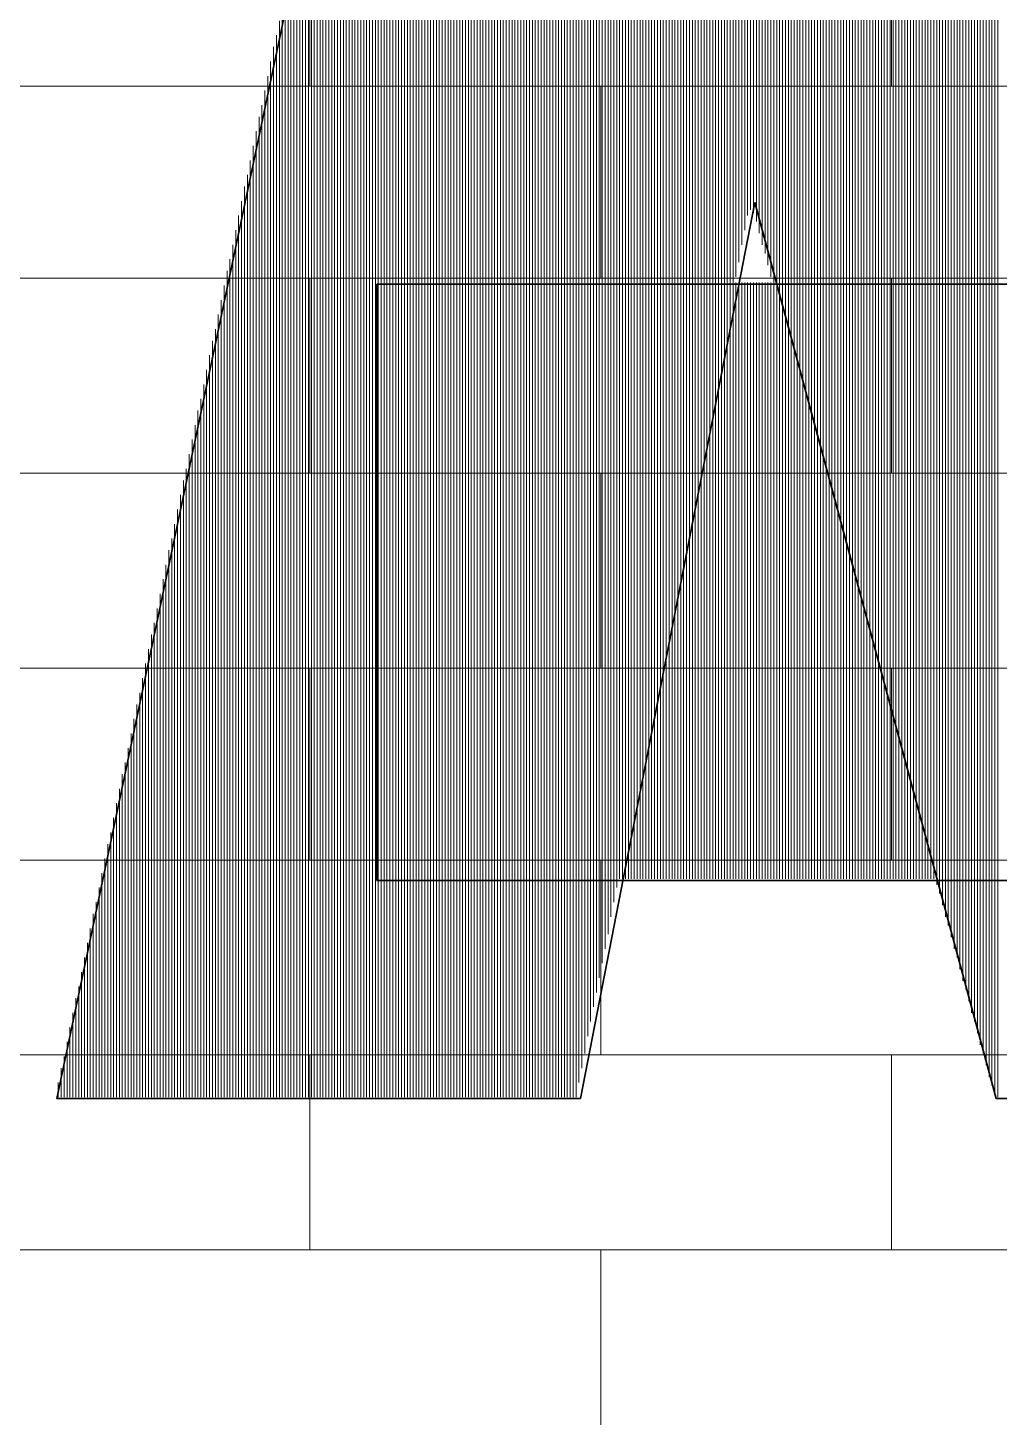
# Model space of a CAD drawing. Header units: inches. Extents: x 5 to 516, y -193 to 129.
# Drawn here: x 83.475 to 84.589, y -84.251 to -82.659 of the extents above; entities that cross this region are included whole.
import ezdxf

# ---------------------------------------------------------------- set-up
doc = ezdxf.new("R2010")
doc.units = ezdxf.units.IN
doc.header["$MEASUREMENT"] = 0
doc.layers.add('PDF4_Geometry', color=7, linetype='Continuous')

msp = doc.modelspace()

# ---------------------------------------------------------------- linework, layer by layer
at = {"layer": 'PDF4_Geometry', "lineweight": 35}
for points in [[(84.1087559, -83.886316), (83.5087558, -83.886316), (83.9287559, -81.8863158), (84.5620892, -81.8863158), (84.8820893, -83.1529826), (85.2054226, -81.8863158), (85.838756, -81.8863158), (86.2587561, -83.886316), (85.658756, -83.886316), (85.4587559, -82.8596493), (85.1820893, -83.886316), (84.5854226, -83.886316), (84.3087559, -82.8596493)], [(83.8754184, -83.6363167), (83.8754184, -82.9529833), (99.6120869, -82.9529833), (99.6120869, -83.6363167)]]:
    msp.add_lwpolyline(points, close=True, dxfattribs=at)
at = {"layer": 'PDF4_Geometry', "lineweight": 15}
for points in [[(83.9237583, -83.8846511), (83.9237583, -81.8879843), (83.9237583, -83.8846511)], [(83.9270881, -83.8846511), (83.9270881, -81.8846509), (83.9270881, -83.8846511)], [(83.9304179, -83.8846511), (83.9304179, -81.8846509), (83.9304179, -83.8846511)], [(83.9337545, -83.8846511), (83.9337545, -81.8846509), (83.9337545, -83.8846511)], [(83.9370911, -83.8846511), (83.9370911, -81.8846509), (83.9370911, -83.8846511)], [(83.9404209, -83.8846511), (83.9404209, -81.8846509), (83.9404209, -83.8846511)], [(83.9437507, -83.8846511), (83.9437507, -81.8846509), (83.9437507, -83.8846511)], [(83.9470873, -83.8846511), (83.9470873, -81.8846509), (83.9470873, -83.8846511)], [(83.9504239, -83.8846511), (83.9504239, -81.8846509), (83.9504239, -83.8846511)], [(83.9537537, -83.8846511), (83.9537537, -81.8846509), (83.9537537, -83.8846511)], [(83.9570903, -83.8846511), (83.9570903, -81.8846509), (83.9570903, -83.8846511)], [(83.9604201, -83.8846511), (83.9604201, -81.8846509), (83.9604201, -83.8846511)], [(83.9637567, -83.8846511), (83.9637567, -81.8846509), (83.9637567, -83.8846511)], [(83.9670865, -83.8846511), (83.9670865, -81.8846509), (83.9670865, -83.8846511)], [(83.9704231, -83.8846511), (83.9704231, -81.8846509), (83.9704231, -83.8846511)], [(83.9737529, -83.8846511), (83.9737529, -81.8846509), (83.9737529, -83.8846511)], [(83.9770895, -83.8846511), (83.9770895, -81.8846509), (83.9770895, -83.8846511)], [(83.9804193, -83.8846511), (83.9804193, -81.8846509), (83.9804193, -83.8846511)], [(83.9837559, -83.8846511), (83.9837559, -81.8846509), (83.9837559, -83.8846511)], [(83.9870857, -83.8846511), (83.9870857, -81.8846509), (83.9870857, -83.8846511)], [(83.9904223, -83.8846511), (83.9904223, -81.8846509), (83.9904223, -83.8846511)], [(83.9937521, -83.8846511), (83.9937521, -81.8846509), (83.9937521, -83.8846511)], [(83.9970887, -83.8846511), (83.9970887, -81.8846509), (83.9970887, -83.8846511)], [(84.0004185, -83.8846511), (84.0004185, -81.8846509), (84.0004185, -83.8846511)], [(84.003755, -83.8846511), (84.003755, -81.8846509), (84.003755, -83.8846511)], [(84.0070916, -83.8846511), (84.0070916, -81.8846509), (84.0070916, -83.8846511)], [(84.0104214, -83.8846511), (84.0104214, -81.8846509), (84.0104214, -83.8846511)], [(84.0137513, -83.8846511), (84.0137513, -81.8846509), (84.0137513, -83.8846511)], [(84.0170878, -83.8846511), (84.0170878, -81.8846509), (84.0170878, -83.8846511)], [(84.0204244, -83.8846511), (84.0204244, -81.8846509), (84.0204244, -83.8846511)], [(84.0237542, -83.8846511), (84.0237542, -81.8846509), (84.0237542, -83.8846511)], [(84.027084, -83.8846511), (84.027084, -81.8846509), (84.027084, -83.8846511)], [(84.0304206, -83.8846511), (84.0304206, -81.8846509), (84.0304206, -83.8846511)], [(84.0337572, -83.8846511), (84.0337572, -81.8846509), (84.0337572, -83.8846511)], [(84.037087, -83.8846511), (84.037087, -81.8846509), (84.037087, -83.8846511)], [(84.0404236, -83.8846511), (84.0404236, -81.8846509), (84.0404236, -83.8846511)], [(84.0437534, -83.8846511), (84.0437534, -81.8846509), (84.0437534, -83.8846511)], [(84.04709, -83.8846511), (84.04709, -81.8846509), (84.04709, -83.8846511)], [(84.0504198, -83.8846511), (84.0504198, -81.8846509), (84.0504198, -83.8846511)], [(84.0537564, -83.8846511), (84.0537564, -81.8846509), (84.0537564, -83.8846511)], [(84.0570862, -83.8846511), (84.0570862, -81.8846509), (84.0570862, -83.8846511)], [(84.0604228, -83.8846511), (84.0604228, -81.8846509), (84.0604228, -83.8846511)], [(84.0637526, -83.8846511), (84.0637526, -81.8846509), (84.0637526, -83.8846511)], [(84.0670892, -83.8846511), (84.0670892, -81.8846509), (84.0670892, -83.8846511)], [(84.070419, -83.8846511), (84.070419, -81.8846509), (84.070419, -83.8846511)], [(84.0737556, -83.8846511), (84.0737556, -81.8846509), (84.0737556, -83.8846511)], [(84.0770854, -83.8846511), (84.0770854, -81.8846509), (84.0770854, -83.8846511)], [(84.080422, -83.8846511), (84.080422, -81.8846509), (84.080422, -83.8846511)], [(84.0837518, -83.8846511), (84.0837518, -81.8846509), (84.0837518, -83.8846511)], [(84.0870884, -83.8846511), (84.0870884, -81.8846509), (84.0870884, -83.8846511)], [(84.090425, -83.8846511), (84.090425, -81.8846509), (84.090425, -83.8846511)], [(84.0937548, -83.8846511), (84.0937548, -81.8846509), (84.0937548, -83.8846511)], [(84.0970846, -83.8846511), (84.0970846, -81.8846509), (84.0970846, -83.8846511)], [(84.1004212, -83.8846511), (84.1004212, -81.8846509), (84.1004212, -83.8846511)], [(84.1037578, -83.8846511), (84.1037578, -81.8846509), (84.1037578, -83.8846511)], [(84.1070876, -83.8679817), (84.1070876, -81.8846482), (84.1070876, -83.8679817)], [(84.1104174, -83.8513157), (84.1104174, -81.8846488), (84.1104174, -83.8513157)], [(84.113754, -83.8346497), (84.113754, -81.8846497), (84.113754, -83.8346497)], [(84.1170906, -83.8146505), (84.1170906, -81.8846503), (84.1170906, -83.8146505)], [(84.1204204, -83.7979846), (84.1204204, -81.8846511), (84.1204204, -83.7979846)], [(84.123757, -83.7813186), (84.123757, -81.8846518), (84.123757, -83.7813186)], [(84.1270868, -83.7646492), (84.1270868, -81.884649), (84.1270868, -83.7646492)], [(84.1304234, -83.7479832), (84.1304234, -81.8846497), (84.1304234, -83.7479832)], [(84.1337532, -83.7313172), (84.1337532, -81.8846503), (84.1337532, -83.7313172)], [(84.1370897, -83.7146512), (84.1370897, -81.8846511), (84.1370897, -83.7146512)], [(84.1404196, -83.6979852), (84.1404196, -81.8846518), (84.1404196, -83.6979852)], [(84.1437561, -83.6779826), (84.1437561, -81.8846492), (84.1437561, -83.6779826)], [(84.147086, -83.6613167), (84.147086, -81.8846499), (84.147086, -83.6613167)], [(84.1504225, -83.6446507), (84.1504225, -81.8846505), (84.1504225, -83.6446507)], [(84.1537523, -83.6279847), (84.1537523, -81.8846513), (84.1537523, -83.6279847)], [(84.1570889, -83.6113153), (84.1570889, -81.8846485), (84.1570889, -83.6113153)], [(84.1604187, -83.5946493), (84.1604187, -81.8846491), (84.1604187, -83.5946493)], [(84.1637553, -83.5779833), (84.1637553, -81.8846499), (84.1637553, -83.5779833)], [(84.1670851, -83.5579841), (84.1670851, -81.8846506), (84.1670851, -83.5579841)], [(84.1704217, -83.5413181), (84.1704217, -81.8846513), (84.1704217, -83.5413181)], [(84.1737583, -83.5246522), (84.1737583, -81.884652), (84.1737583, -83.5246522)], [(84.1770881, -83.5079828), (84.1770881, -81.8846494), (84.1770881, -83.5079828)], [(84.1804179, -83.4913168), (84.1804179, -81.88465), (84.1804179, -83.4913168)], [(84.1837545, -83.4746508), (84.1837545, -81.8846506), (84.1837545, -83.4746508)], [(84.1870911, -83.4579848), (84.1870911, -81.8846513), (84.1870911, -83.4579848)], [(84.1904209, -83.4413188), (84.1904209, -81.884652), (84.1904209, -83.4413188)], [(84.1937507, -83.4213162), (84.1937507, -81.8846494), (84.1937507, -83.4213162)], [(84.1970873, -83.4046502), (84.1970873, -81.8846501), (84.1970873, -83.4046502)], [(84.2004239, -83.3879843), (84.2004239, -81.8846509), (84.2004239, -83.3879843)], [(84.2037537, -83.3713183), (84.2037537, -81.8846515), (84.2037537, -83.3713183)], [(84.2070903, -83.3546489), (84.2070903, -81.8846488), (84.2070903, -83.3546489)], [(84.2104201, -83.3379829), (84.2104201, -81.8846494), (84.2104201, -83.3379829)], [(84.2137567, -83.3213169), (84.2137567, -81.8846501), (84.2137567, -83.3213169)], [(84.2170865, -83.3013177), (84.2170865, -81.8846509), (84.2170865, -83.3013177)], [(84.2204231, -83.2846483), (84.2204231, -81.8846482), (84.2204231, -83.2846483)], [(84.2237529, -83.2679823), (84.2237529, -81.8846489), (84.2237529, -83.2679823)], [(84.2270895, -83.2513164), (84.2270895, -81.8846496), (84.2270895, -83.2513164)], [(84.2304193, -83.2346504), (84.2304193, -81.8846503), (84.2304193, -83.2346504)], [(84.2337559, -83.2179844), (84.2337559, -81.8846509), (84.2337559, -83.2179844)], [(84.2370857, -83.201315), (84.2370857, -81.8846482), (84.2370857, -83.201315)], [(84.2404223, -83.184649), (84.2404223, -81.8846489), (84.2404223, -83.184649)], [(84.2437521, -83.1646498), (84.2437521, -81.8846497), (84.2437521, -83.1646498)], [(84.2470887, -83.1479838), (84.2470887, -81.8846504), (84.2470887, -83.1479838)], [(84.2504185, -83.1313178), (84.2504185, -81.884651), (84.2504185, -83.1313178)], [(84.2537551, -83.1146518), (84.2537551, -81.8846518), (84.2537551, -83.1146518)], [(84.2570917, -83.0979825), (84.2570917, -81.884649), (84.2570917, -83.0979825)], [(84.2604215, -83.0813165), (84.2604215, -81.8846497), (84.2604215, -83.0813165)], [(84.2637513, -83.0646505), (84.2637513, -81.8846504), (84.2637513, -83.0646505)], [(84.2670879, -83.0446513), (84.2670879, -81.8846513), (84.2670879, -83.0446513)], [(84.2704244, -83.0279819), (84.2704244, -81.8846485), (84.2704244, -83.0279819)], [(84.2737543, -83.0113159), (84.2737543, -81.8846491), (84.2737543, -83.0113159)], [(84.2770841, -82.9946499), (84.2770841, -81.8846499), (84.2770841, -82.9946499)], [(84.2804207, -82.9779839), (84.2804207, -81.8846505), (84.2804207, -82.9779839)], [(84.2837572, -82.961318), (84.2837572, -81.8846513), (84.2837572, -82.961318)], [(84.287087, -82.9446486), (84.287087, -81.8846485), (84.287087, -82.9446486)], [(84.2904236, -82.9279826), (84.2904236, -81.8846491), (84.2904236, -82.9279826)], [(84.2937534, -82.9079834), (84.2937534, -81.88465), (84.2937534, -82.9079834)], [(84.29709, -82.8913174), (84.29709, -81.8846506), (84.29709, -82.8913174)], [(84.3004198, -82.8746514), (84.3004198, -81.8846513), (84.3004198, -82.8746514)], [(84.3037564, -82.8679816), (84.3037564, -81.8846482), (84.3037564, -82.8679816)], [(84.3070862, -82.8713182), (84.3070862, -81.8846515), (84.3070862, -82.8713182)], [(84.3104228, -82.8813178), (84.3104228, -81.884651), (84.3104228, -82.8813178)], [(84.3137526, -82.8946506), (84.3137526, -81.8846505), (84.3137526, -82.8946506)], [(84.3170892, -82.9079834), (84.3170892, -81.88465), (84.3170892, -82.9079834)], [(84.320419, -82.917983), (84.320419, -81.8846496), (84.320419, -82.917983)], [(84.3237556, -82.9313158), (84.3237556, -81.884649), (84.3237556, -82.9313158)], [(84.3270854, -82.9446486), (84.3270854, -81.8846485), (84.3270854, -82.9446486)], [(84.330422, -82.9546516), (84.330422, -81.8846515), (84.330422, -82.9546516)], [(84.3337518, -82.9679844), (84.3337518, -81.8846509), (84.3337518, -82.9679844)], [(84.3370884, -82.9813171), (84.3370884, -81.8846504), (84.3370884, -82.9813171)], [(84.340425, -82.9913167), (84.340425, -81.88465), (84.340425, -82.9913167)], [(84.3437548, -83.0046495), (84.3437548, -81.8846494), (84.3437548, -83.0046495)], [(84.3470846, -83.0179823), (84.3470846, -81.8846489), (84.3470846, -83.0179823)], [(84.3504212, -83.0279819), (84.3504212, -81.8846485), (84.3504212, -83.0279819)], [(84.3537578, -83.0413181), (84.3537578, -81.8846513), (84.3537578, -83.0413181)], [(84.3570876, -83.0546509), (84.3570876, -81.8846509), (84.3570876, -83.0546509)], [(84.3604174, -83.0646505), (84.3604174, -81.8846504), (84.3604174, -83.0646505)], [(84.363754, -83.0779833), (84.363754, -81.8846499), (84.363754, -83.0779833)], [(84.3670906, -83.0913161), (84.3670906, -81.8846494), (84.3670906, -83.0913161)], [(84.3704204, -83.1013157), (84.3704204, -81.8846489), (84.3704204, -83.1013157)], [(84.373757, -83.1146518), (84.373757, -81.8846518), (84.373757, -83.1146518)], [(84.3770868, -83.1279846), (84.3770868, -81.8846513), (84.3770868, -83.1279846)], [(84.3804234, -83.1379842), (84.3804234, -81.8846509), (84.3804234, -83.1379842)], [(84.3837532, -83.151317), (84.3837532, -81.8846503), (84.3837532, -83.151317)], [(84.3870898, -83.1646498), (84.3870898, -81.8846497), (84.3870898, -83.1646498)], [(84.3904196, -83.1746494), (84.3904196, -81.8846494), (84.3904196, -83.1746494)], [(84.3937562, -83.1879822), (84.3937562, -81.8846488), (84.3937562, -83.1879822)], [(84.397086, -83.201315), (84.397086, -81.8846482), (84.397086, -83.201315)], [(84.4004226, -83.211318), (84.4004226, -81.8846513), (84.4004226, -83.211318)], [(84.4037524, -83.2246508), (84.4037524, -81.8846506), (84.4037524, -83.2246508)], [(84.407089, -83.2379836), (84.407089, -81.8846501), (84.407089, -83.2379836)], [(84.4104188, -83.2479832), (84.4104188, -81.8846497), (84.4104188, -83.2479832)], [(84.4137554, -83.2613159), (84.4137554, -81.8846491), (84.4137554, -83.2613159)], [(84.4170852, -83.2746521), (84.4170852, -81.884652), (84.4170852, -83.2746521)], [(84.4204217, -83.2846483), (84.4204217, -81.8846482), (84.4204217, -83.2846483)], [(84.4237583, -83.2979845), (84.4237583, -81.884651), (84.4237583, -83.2979845)], [(84.4270881, -83.3113173), (84.4270881, -81.8846505), (84.4270881, -83.3113173)], [(84.430418, -83.3213169), (84.430418, -81.8846501), (84.430418, -83.3213169)], [(84.4337545, -83.3346497), (84.4337545, -81.8846496), (84.4337545, -83.3346497)], [(84.4370911, -83.3479825), (84.4370911, -81.884649), (84.4370911, -83.3479825)], [(84.4404209, -83.3579855), (84.4404209, -81.884652), (84.4404209, -83.3579855)], [(84.4437507, -83.3713183), (84.4437507, -81.8846515), (84.4437507, -83.3713183)], [(84.4470873, -83.3846511), (84.4470873, -81.8846509), (84.4470873, -83.3846511)], [(84.4504239, -83.3946506), (84.4504239, -81.8846505), (84.4504239, -83.3946506)], [(84.4537537, -83.4079834), (84.4537537, -81.88465), (84.4537537, -83.4079834)], [(84.4570903, -83.4213162), (84.4570903, -81.8846494), (84.4570903, -83.4213162)], [(84.4604201, -83.4313158), (84.4604201, -81.884649), (84.4604201, -83.4313158)], [(84.4637567, -83.4446486), (84.4637567, -81.8846485), (84.4637567, -83.4446486)], [(84.4670865, -83.4579848), (84.4670865, -81.8846513), (84.4670865, -83.4579848)], [(84.4704231, -83.4679844), (84.4704231, -81.8846509), (84.4704231, -83.4679844)], [(84.4737529, -83.4813172), (84.4737529, -81.8846504), (84.4737529, -83.4813172)], [(84.4770895, -83.49465), (84.4770895, -81.8846499), (84.4770895, -83.49465)], [(84.4804193, -83.5046496), (84.4804193, -81.8846494), (84.4804193, -83.5046496)], [(84.4837559, -83.5179824), (84.4837559, -81.8846489), (84.4837559, -83.5179824)], [(84.4870857, -83.5313185), (84.4870857, -81.8846518), (84.4870857, -83.5313185)], [(84.4904223, -83.5413181), (84.4904223, -81.8846513), (84.4904223, -83.5413181)], [(84.4937521, -83.5546509), (84.4937521, -81.8846509), (84.4937521, -83.5546509)], [(84.4970887, -83.5679837), (84.4970887, -81.8846503), (84.4970887, -83.5679837)], [(84.5004185, -83.5779833), (84.5004185, -81.8846499), (84.5004185, -83.5779833)], [(84.5037551, -83.5913161), (84.5037551, -81.8846494), (84.5037551, -83.5913161)], [(84.5070917, -83.6046489), (84.5070917, -81.8846488), (84.5070917, -83.6046489)], [(84.5104215, -83.6146519), (84.5104215, -81.8846518), (84.5104215, -83.6146519)], [(84.5137513, -83.6279847), (84.5137513, -81.8846513), (84.5137513, -83.6279847)], [(84.5170879, -83.6413175), (84.5170879, -81.8846506), (84.5170879, -83.6413175)], [(84.5204245, -83.6513171), (84.5204245, -81.8846503), (84.5204245, -83.6513171)], [(84.5237543, -83.6646499), (84.5237543, -81.8846497), (84.5237543, -83.6646499)], [(84.5270841, -83.6779826), (84.5270841, -81.8846492), (84.5270841, -83.6779826)], [(84.5304207, -83.6879822), (84.5304207, -81.8846488), (84.5304207, -83.6879822)], [(84.5337573, -83.701315), (84.5337573, -81.8846482), (84.5337573, -83.701315)], [(84.5370871, -83.7146512), (84.5370871, -81.8846511), (84.5370871, -83.7146512)], [(84.5404237, -83.7246508), (84.5404237, -81.8846507), (84.5404237, -83.7246508)], [(84.5437535, -83.7379836), (84.5437535, -81.8846501), (84.5437535, -83.7379836)], [(84.5470901, -83.7513164), (84.5470901, -81.8846497), (84.5470901, -83.7513164)], [(84.5504199, -83.761316), (84.5504199, -81.8846492), (84.5504199, -83.761316)], [(84.5537564, -83.7746522), (84.5537564, -81.884652), (84.5537564, -83.7746522)], [(84.5570863, -83.787985), (84.5570863, -81.8846516), (84.5570863, -83.787985)], [(84.5604228, -83.7979846), (84.5604228, -81.8846511), (84.5604228, -83.7979846)], [(83.9204217, -83.8846511), (83.9204217, -81.8979844), (83.9204217, -83.8846511)], [(84.5637527, -83.8113173), (84.5637527, -81.8946505), (84.5637527, -83.8113173)], [(84.5670892, -83.8246501), (84.5670892, -81.9079833), (84.5670892, -83.8246501)], [(83.9170851, -83.8846511), (83.9170851, -81.914651), (83.9170851, -83.8846511)], [(84.570419, -83.8346497), (84.570419, -81.9213163), (84.570419, -83.8346497)], [(83.9137553, -83.8846511), (83.9137553, -81.9279842), (83.9137553, -83.8846511)], [(84.5737556, -83.8479825), (84.5737556, -81.9346491), (84.5737556, -83.8479825)], [(83.9104187, -83.8846511), (83.9104187, -81.9446511), (83.9104187, -83.8846511)], [(84.5770854, -83.8613153), (84.5770854, -81.9479819), (84.5770854, -83.8613153)], [(83.9070889, -83.8846511), (83.9070889, -81.9613177), (83.9070889, -83.8846511)], [(84.580422, -83.8713183), (84.580422, -81.9613181), (84.580422, -83.8713183)], [(83.9037523, -83.8846511), (83.9037523, -81.9779843), (83.9037523, -83.8846511)], [(84.5837518, -83.8779847), (84.5837518, -81.9746513), (84.5837518, -83.8779847)], [(84.5870884, -83.8846511), (84.5870884, -81.9879843), (84.5870884, -83.8846511)], [(83.9004225, -83.8846511), (83.9004225, -81.9946509), (83.9004225, -83.8846511)], [(83.8970859, -83.8846511), (83.8970859, -82.0079843), (83.8970859, -83.8846511)], [(83.8937561, -83.8846511), (83.8937561, -82.0246509), (83.8937561, -83.8846511)], [(83.8904195, -83.8846511), (83.8904195, -82.0413176), (83.8904195, -83.8846511)], [(83.8870897, -83.8846511), (83.8870897, -82.0579842), (83.8870897, -83.8846511)], [(83.8837531, -83.8846511), (83.8837531, -82.0746508), (83.8837531, -83.8846511)], [(83.8804233, -83.8846511), (83.8804233, -82.0913177), (83.8804233, -83.8846511)], [(83.8770867, -83.8846511), (83.8770867, -82.1046509), (83.8770867, -83.8846511)], [(83.8737569, -83.8846511), (83.8737569, -82.1213176), (83.8737569, -83.8846511)], [(83.8704203, -83.8846511), (83.8704203, -82.1379842), (83.8704203, -83.8846511)], [(83.8670905, -83.8846511), (83.8670905, -82.154651), (83.8670905, -83.8846511)], [(83.863754, -83.8846511), (83.863754, -82.1713176), (83.863754, -83.8846511)], [(83.8604174, -83.8846511), (83.8604174, -82.184651), (83.8604174, -83.8846511)], [(83.8570876, -83.8846511), (83.8570876, -82.2013177), (83.8570876, -83.8846511)], [(83.8537577, -83.8846511), (83.8537577, -82.2179843), (83.8537577, -83.8846511)], [(83.8504212, -83.8846511), (83.8504212, -82.2346509), (83.8504212, -83.8846511)], [(83.8470846, -83.8846511), (83.8470846, -82.2513176), (83.8470846, -83.8846511)], [(83.8437548, -83.8846511), (83.8437548, -82.264651), (83.8437548, -83.8846511)], [(83.840425, -83.8846511), (83.840425, -82.2813176), (83.840425, -83.8846511)], [(83.8370884, -83.8846511), (83.8370884, -82.2979844), (83.8370884, -83.8846511)], [(83.8337518, -83.8846511), (83.8337518, -82.314651), (83.8337518, -83.8846511)], [(83.830422, -83.8846511), (83.830422, -82.3313177), (83.830422, -83.8846511)], [(83.8270854, -83.8846511), (83.8270854, -82.344651), (83.8270854, -83.8846511)], [(83.8237556, -83.8846511), (83.8237556, -82.3613176), (83.8237556, -83.8846511)], [(83.820419, -83.8846511), (83.820419, -82.3779843), (83.820419, -83.8846511)], [(83.8170892, -83.8846511), (83.8170892, -82.394651), (83.8170892, -83.8846511)], [(83.8137526, -83.8846511), (83.8137526, -82.4113176), (83.8137526, -83.8846511)], [(83.8104228, -83.8846511), (83.8104228, -82.4246509), (83.8104228, -83.8846511)], [(83.8070862, -83.8846511), (83.8070862, -82.4413176), (83.8070862, -83.8846511)], [(83.8037564, -83.8846511), (83.8037564, -82.4579843), (83.8037564, -83.8846511)], [(83.8004198, -83.8846511), (83.8004198, -82.474651), (83.8004198, -83.8846511)], [(83.79709, -83.8846511), (83.79709, -82.4913177), (83.79709, -83.8846511)], [(83.7937534, -83.8846511), (83.7937534, -82.5079843), (83.7937534, -83.8846511)], [(83.7904236, -83.8846511), (83.7904236, -82.5213176), (83.7904236, -83.8846511)], [(83.787087, -83.8846511), (83.787087, -82.5379843), (83.787087, -83.8846511)], [(83.7837572, -83.8846511), (83.7837572, -82.5546509), (83.7837572, -83.8846511)], [(83.7804206, -83.8846511), (83.7804206, -82.5713177), (83.7804206, -83.8846511)], [(83.777084, -83.8846511), (83.777084, -82.5879843), (83.777084, -83.8846511)], [(83.7737542, -83.8846511), (83.7737542, -82.6013177), (83.7737542, -83.8846511)], [(83.7704244, -83.8846511), (83.7704244, -82.6179844), (83.7704244, -83.8846511)], [(83.7670878, -83.8846511), (83.7670878, -82.634651), (83.7670878, -83.8846511)], [(83.7637512, -83.8846511), (83.7637512, -82.6513176), (83.7637512, -83.8846511)], [(83.7604214, -83.8846511), (83.7604214, -82.6679843), (83.7604214, -83.8846511)], [(83.7570916, -83.8846511), (83.7570916, -82.6813177), (83.7570916, -83.8846511)], [(83.753755, -83.8846511), (83.753755, -82.6979843), (83.753755, -83.8846511)], [(83.7504184, -83.8846511), (83.7504184, -82.7146511), (83.7504184, -83.8846511)], [(83.7470886, -83.8846511), (83.7470886, -82.7313177), (83.7470886, -83.8846511)], [(83.743752, -83.8846511), (83.743752, -82.7479844), (83.743752, -83.8846511)], [(83.7404222, -83.8846511), (83.7404222, -82.7613177), (83.7404222, -83.8846511)], [(83.7370856, -83.8846511), (83.7370856, -82.7779843), (83.7370856, -83.8846511)], [(83.7337558, -83.8846511), (83.7337558, -82.794651), (83.7337558, -83.8846511)], [(83.7304193, -83.8846511), (83.7304193, -82.8113177), (83.7304193, -83.8846511)], [(83.7270894, -83.8846511), (83.7270894, -82.8279843), (83.7270894, -83.8846511)], [(83.7237529, -83.8846511), (83.7237529, -82.8413176), (83.7237529, -83.8846511)], [(83.720423, -83.8846511), (83.720423, -82.8579843), (83.720423, -83.8846511)], [(83.7170865, -83.8846511), (83.7170865, -82.874651), (83.7170865, -83.8846511)], [(83.7137567, -83.8846511), (83.7137567, -82.8913177), (83.7137567, -83.8846511)], [(83.7104201, -83.8846511), (83.7104201, -82.9079844), (83.7104201, -83.8846511)], [(83.7070903, -83.8846511), (83.7070903, -82.924651), (83.7070903, -83.8846511)], [(83.7037537, -83.8846511), (83.7037537, -82.9379843), (83.7037537, -83.8846511)], [(83.7004239, -83.8846511), (83.7004239, -82.954651), (83.7004239, -83.8846511)], [(83.8770867, -83.6346511), (83.8770867, -82.9513177), (83.8770867, -83.6346511)], [(83.8804233, -83.6346511), (83.8804233, -82.9513177), (83.8804233, -83.6346511)], [(83.8837531, -83.6346511), (83.8837531, -82.9513177), (83.8837531, -83.6346511)], [(83.8870897, -83.6346511), (83.8870897, -82.9513177), (83.8870897, -83.6346511)], [(83.8904195, -83.6346511), (83.8904195, -82.9513177), (83.8904195, -83.6346511)], [(83.8937561, -83.6346511), (83.8937561, -82.9513177), (83.8937561, -83.6346511)], [(83.8970859, -83.6346511), (83.8970859, -82.9513177), (83.8970859, -83.6346511)], [(83.9004225, -83.6346511), (83.9004225, -82.9513177), (83.9004225, -83.6346511)], [(83.9037523, -83.6346511), (83.9037523, -82.9513177), (83.9037523, -83.6346511)], [(83.9070889, -83.6346511), (83.9070889, -82.9513177), (83.9070889, -83.6346511)], [(83.9104187, -83.6346511), (83.9104187, -82.9513177), (83.9104187, -83.6346511)], [(83.9137553, -83.6346511), (83.9137553, -82.9513177), (83.9137553, -83.6346511)], [(83.9170851, -83.6346511), (83.9170851, -82.9513177), (83.9170851, -83.6346511)], [(83.9204217, -83.6346511), (83.9204217, -82.9513177), (83.9204217, -83.6346511)], [(83.9237583, -83.6346511), (83.9237583, -82.9513177), (83.9237583, -83.6346511)], [(83.9270881, -83.6346511), (83.9270881, -82.9513177), (83.9270881, -83.6346511)], [(83.9304179, -83.6346511), (83.9304179, -82.9513177), (83.9304179, -83.6346511)], [(83.9337545, -83.6346511), (83.9337545, -82.9513177), (83.9337545, -83.6346511)], [(83.9370911, -83.6346511), (83.9370911, -82.9513177), (83.9370911, -83.6346511)], [(83.9404209, -83.6346511), (83.9404209, -82.9513177), (83.9404209, -83.6346511)], [(83.9437507, -83.6346511), (83.9437507, -82.9513177), (83.9437507, -83.6346511)], [(83.9470873, -83.6346511), (83.9470873, -82.9513177), (83.9470873, -83.6346511)], [(83.9504239, -83.6346511), (83.9504239, -82.9513177), (83.9504239, -83.6346511)], [(83.9537537, -83.6346511), (83.9537537, -82.9513177), (83.9537537, -83.6346511)], [(83.9570903, -83.6346511), (83.9570903, -82.9513177), (83.9570903, -83.6346511)], [(83.9604201, -83.6346511), (83.9604201, -82.9513177), (83.9604201, -83.6346511)], [(83.9637567, -83.6346511), (83.9637567, -82.9513177), (83.9637567, -83.6346511)], [(83.9670865, -83.6346511), (83.9670865, -82.9513177), (83.9670865, -83.6346511)], [(83.9704231, -83.6346511), (83.9704231, -82.9513177), (83.9704231, -83.6346511)], [(83.9737529, -83.6346511), (83.9737529, -82.9513177), (83.9737529, -83.6346511)], [(83.9770895, -83.6346511), (83.9770895, -82.9513177), (83.9770895, -83.6346511)], [(83.9804193, -83.6346511), (83.9804193, -82.9513177), (83.9804193, -83.6346511)], [(83.9837559, -83.6346511), (83.9837559, -82.9513177), (83.9837559, -83.6346511)], [(83.9870857, -83.6346511), (83.9870857, -82.9513177), (83.9870857, -83.6346511)], [(83.9904223, -83.6346511), (83.9904223, -82.9513177), (83.9904223, -83.6346511)], [(83.9937521, -83.6346511), (83.9937521, -82.9513177), (83.9937521, -83.6346511)], [(83.9970887, -83.6346511), (83.9970887, -82.9513177), (83.9970887, -83.6346511)], [(84.0004185, -83.6346511), (84.0004185, -82.9513177), (84.0004185, -83.6346511)], [(84.003755, -83.6346511), (84.003755, -82.9513177), (84.003755, -83.6346511)], [(84.0070916, -83.6346511), (84.0070916, -82.9513177), (84.0070916, -83.6346511)], [(84.0104214, -83.6346511), (84.0104214, -82.9513177), (84.0104214, -83.6346511)], [(84.0137513, -83.6346511), (84.0137513, -82.9513177), (84.0137513, -83.6346511)], [(84.0170878, -83.6346511), (84.0170878, -82.9513177), (84.0170878, -83.6346511)], [(84.0204244, -83.6346511), (84.0204244, -82.9513177), (84.0204244, -83.6346511)], [(84.0237542, -83.6346511), (84.0237542, -82.9513177), (84.0237542, -83.6346511)], [(84.027084, -83.6346511), (84.027084, -82.9513177), (84.027084, -83.6346511)], [(84.0304206, -83.6346511), (84.0304206, -82.9513177), (84.0304206, -83.6346511)], [(84.0337572, -83.6346511), (84.0337572, -82.9513177), (84.0337572, -83.6346511)], [(84.037087, -83.6346511), (84.037087, -82.9513177), (84.037087, -83.6346511)], [(84.0404236, -83.6346511), (84.0404236, -82.9513177), (84.0404236, -83.6346511)], [(84.0437534, -83.6346511), (84.0437534, -82.9513177), (84.0437534, -83.6346511)], [(84.04709, -83.6346511), (84.04709, -82.9513177), (84.04709, -83.6346511)], [(84.0504198, -83.6346511), (84.0504198, -82.9513177), (84.0504198, -83.6346511)], [(84.0537564, -83.6346511), (84.0537564, -82.9513177), (84.0537564, -83.6346511)], [(84.0570862, -83.6346511), (84.0570862, -82.9513177), (84.0570862, -83.6346511)], [(84.0604228, -83.6346511), (84.0604228, -82.9513177), (84.0604228, -83.6346511)], [(84.0637526, -83.6346511), (84.0637526, -82.9513177), (84.0637526, -83.6346511)], [(84.0670892, -83.6346511), (84.0670892, -82.9513177), (84.0670892, -83.6346511)], [(84.070419, -83.6346511), (84.070419, -82.9513177), (84.070419, -83.6346511)], [(84.0737556, -83.6346511), (84.0737556, -82.9513177), (84.0737556, -83.6346511)], [(84.0770854, -83.6346511), (84.0770854, -82.9513177), (84.0770854, -83.6346511)], [(84.080422, -83.6346511), (84.080422, -82.9513177), (84.080422, -83.6346511)], [(84.0837518, -83.6346511), (84.0837518, -82.9513177), (84.0837518, -83.6346511)], [(84.0870884, -83.6346511), (84.0870884, -82.9513177), (84.0870884, -83.6346511)], [(84.090425, -83.6346511), (84.090425, -82.9513177), (84.090425, -83.6346511)], [(84.0937548, -83.6346511), (84.0937548, -82.9513177), (84.0937548, -83.6346511)], [(84.0970846, -83.6346511), (84.0970846, -82.9513177), (84.0970846, -83.6346511)], [(84.1004212, -83.6346511), (84.1004212, -82.9513177), (84.1004212, -83.6346511)], [(84.1037578, -83.6346511), (84.1037578, -82.9513177), (84.1037578, -83.6346511)], [(84.1070876, -83.6346511), (84.1070876, -82.9513177), (84.1070876, -83.6346511)], [(84.1104174, -83.6346511), (84.1104174, -82.9513177), (84.1104174, -83.6346511)], [(84.113754, -83.6346511), (84.113754, -82.9513177), (84.113754, -83.6346511)], [(84.1170906, -83.6346511), (84.1170906, -82.9513177), (84.1170906, -83.6346511)], [(84.1204204, -83.6346511), (84.1204204, -82.9513177), (84.1204204, -83.6346511)], [(84.123757, -83.6346511), (84.123757, -82.9513177), (84.123757, -83.6346511)], [(84.1270868, -83.6346511), (84.1270868, -82.9513177), (84.1270868, -83.6346511)], [(84.1304234, -83.6346511), (84.1304234, -82.9513177), (84.1304234, -83.6346511)], [(84.1337532, -83.6346511), (84.1337532, -82.9513177), (84.1337532, -83.6346511)], [(84.1370897, -83.6346511), (84.1370897, -82.9513177), (84.1370897, -83.6346511)], [(84.1404196, -83.6346511), (84.1404196, -82.9513177), (84.1404196, -83.6346511)], [(84.1437561, -83.6346511), (84.1437561, -82.9513177), (84.1437561, -83.6346511)], [(84.147086, -83.6346511), (84.147086, -82.9513177), (84.147086, -83.6346511)], [(84.1504225, -83.6346511), (84.1504225, -82.9513177), (84.1504225, -83.6346511)], [(84.1537523, -83.6346511), (84.1537523, -82.9513177), (84.1537523, -83.6346511)], [(84.1570889, -83.6346511), (84.1570889, -82.9513177), (84.1570889, -83.6346511)], [(84.1604187, -83.6346511), (84.1604187, -82.9513177), (84.1604187, -83.6346511)], [(84.1637553, -83.6346511), (84.1637553, -82.9513177), (84.1637553, -83.6346511)], [(84.1670851, -83.6346511), (84.1670851, -82.9513177), (84.1670851, -83.6346511)], [(84.1704217, -83.6346511), (84.1704217, -82.9513177), (84.1704217, -83.6346511)], [(84.1737583, -83.6346511), (84.1737583, -82.9513177), (84.1737583, -83.6346511)], [(84.1770881, -83.6346511), (84.1770881, -82.9513177), (84.1770881, -83.6346511)], [(84.1804179, -83.6346511), (84.1804179, -82.9513177), (84.1804179, -83.6346511)], [(84.1837545, -83.6346511), (84.1837545, -82.9513177), (84.1837545, -83.6346511)], [(84.1870911, -83.6346511), (84.1870911, -82.9513177), (84.1870911, -83.6346511)], [(84.1904209, -83.6346511), (84.1904209, -82.9513177), (84.1904209, -83.6346511)], [(84.1937507, -83.6346511), (84.1937507, -82.9513177), (84.1937507, -83.6346511)], [(84.1970873, -83.6346511), (84.1970873, -82.9513177), (84.1970873, -83.6346511)], [(84.2004239, -83.6346511), (84.2004239, -82.9513177), (84.2004239, -83.6346511)], [(84.2037537, -83.6346511), (84.2037537, -82.9513177), (84.2037537, -83.6346511)], [(84.2070903, -83.6346511), (84.2070903, -82.9513177), (84.2070903, -83.6346511)], [(84.2104201, -83.6346511), (84.2104201, -82.9513177), (84.2104201, -83.6346511)], [(84.2137567, -83.6346511), (84.2137567, -82.9513177), (84.2137567, -83.6346511)], [(84.2170865, -83.6346511), (84.2170865, -82.9513177), (84.2170865, -83.6346511)], [(84.2204231, -83.6346511), (84.2204231, -82.9513177), (84.2204231, -83.6346511)], [(84.2237529, -83.6346511), (84.2237529, -82.9513177), (84.2237529, -83.6346511)], [(84.2270895, -83.6346511), (84.2270895, -82.9513177), (84.2270895, -83.6346511)], [(84.2304193, -83.6346511), (84.2304193, -82.9513177), (84.2304193, -83.6346511)], [(84.2337559, -83.6346511), (84.2337559, -82.9513177), (84.2337559, -83.6346511)], [(84.2370857, -83.6346511), (84.2370857, -82.9513177), (84.2370857, -83.6346511)], [(84.2404223, -83.6346511), (84.2404223, -82.9513177), (84.2404223, -83.6346511)], [(84.2437521, -83.6346511), (84.2437521, -82.9513177), (84.2437521, -83.6346511)], [(84.2470887, -83.6346511), (84.2470887, -82.9513177), (84.2470887, -83.6346511)], [(84.2504185, -83.6346511), (84.2504185, -82.9513177), (84.2504185, -83.6346511)], [(84.2537551, -83.6346511), (84.2537551, -82.9513177), (84.2537551, -83.6346511)], [(84.2570917, -83.6346511), (84.2570917, -82.9513177), (84.2570917, -83.6346511)], [(84.2604215, -83.6346511), (84.2604215, -82.9513177), (84.2604215, -83.6346511)], [(84.2637513, -83.6346511), (84.2637513, -82.9513177), (84.2637513, -83.6346511)], [(84.2670879, -83.6346511), (84.2670879, -82.9513177), (84.2670879, -83.6346511)], [(84.2704244, -83.6346511), (84.2704244, -82.9513177), (84.2704244, -83.6346511)], [(84.2737543, -83.6346511), (84.2737543, -82.9513177), (84.2737543, -83.6346511)], [(84.2770841, -83.6346511), (84.2770841, -82.9513177), (84.2770841, -83.6346511)], [(84.2804207, -83.6346511), (84.2804207, -82.9513177), (84.2804207, -83.6346511)], [(84.2837572, -83.6346511), (84.2837572, -82.9513177), (84.2837572, -83.6346511)], [(84.287087, -83.6346511), (84.287087, -82.9513177), (84.287087, -83.6346511)], [(84.2904236, -83.6346511), (84.2904236, -82.9513177), (84.2904236, -83.6346511)], [(84.2937534, -83.6346511), (84.2937534, -82.9513177), (84.2937534, -83.6346511)], [(84.29709, -83.6346511), (84.29709, -82.9513177), (84.29709, -83.6346511)], [(84.3004198, -83.6346511), (84.3004198, -82.9513177), (84.3004198, -83.6346511)], [(84.3037564, -83.6346511), (84.3037564, -82.9513177), (84.3037564, -83.6346511)], [(84.3070862, -83.6346511), (84.3070862, -82.9513177), (84.3070862, -83.6346511)], [(84.3104228, -83.6346511), (84.3104228, -82.9513177), (84.3104228, -83.6346511)], [(84.3137526, -83.6346511), (84.3137526, -82.9513177), (84.3137526, -83.6346511)], [(84.3170892, -83.6346511), (84.3170892, -82.9513177), (84.3170892, -83.6346511)], [(84.320419, -83.6346511), (84.320419, -82.9513177), (84.320419, -83.6346511)], [(84.3237556, -83.6346511), (84.3237556, -82.9513177), (84.3237556, -83.6346511)], [(84.3270854, -83.6346511), (84.3270854, -82.9513177), (84.3270854, -83.6346511)], [(84.330422, -83.6346511), (84.330422, -82.9513177), (84.330422, -83.6346511)], [(84.3337518, -83.6346511), (84.3337518, -82.9513177), (84.3337518, -83.6346511)], [(84.3370884, -83.6346511), (84.3370884, -82.9513177), (84.3370884, -83.6346511)], [(84.340425, -83.6346511), (84.340425, -82.9513177), (84.340425, -83.6346511)], [(84.3437548, -83.6346511), (84.3437548, -82.9513177), (84.3437548, -83.6346511)], [(84.3470846, -83.6346511), (84.3470846, -82.9513177), (84.3470846, -83.6346511)], [(84.3504212, -83.6346511), (84.3504212, -82.9513177), (84.3504212, -83.6346511)], [(84.3537578, -83.6346511), (84.3537578, -82.9513177), (84.3537578, -83.6346511)], [(84.3570876, -83.6346511), (84.3570876, -82.9513177), (84.3570876, -83.6346511)], [(84.3604174, -83.6346511), (84.3604174, -82.9513177), (84.3604174, -83.6346511)], [(84.363754, -83.6346511), (84.363754, -82.9513177), (84.363754, -83.6346511)], [(84.3670906, -83.6346511), (84.3670906, -82.9513177), (84.3670906, -83.6346511)], [(84.3704204, -83.6346511), (84.3704204, -82.9513177), (84.3704204, -83.6346511)], [(84.373757, -83.6346511), (84.373757, -82.9513177), (84.373757, -83.6346511)], [(84.3770868, -83.6346511), (84.3770868, -82.9513177), (84.3770868, -83.6346511)], [(84.3804234, -83.6346511), (84.3804234, -82.9513177), (84.3804234, -83.6346511)], [(84.3837532, -83.6346511), (84.3837532, -82.9513177), (84.3837532, -83.6346511)], [(84.3870898, -83.6346511), (84.3870898, -82.9513177), (84.3870898, -83.6346511)], [(84.3904196, -83.6346511), (84.3904196, -82.9513177), (84.3904196, -83.6346511)], [(84.3937562, -83.6346511), (84.3937562, -82.9513177), (84.3937562, -83.6346511)], [(84.397086, -83.6346511), (84.397086, -82.9513177), (84.397086, -83.6346511)], [(84.4004226, -83.6346511), (84.4004226, -82.9513177), (84.4004226, -83.6346511)], [(84.4037524, -83.6346511), (84.4037524, -82.9513177), (84.4037524, -83.6346511)], [(84.407089, -83.6346511), (84.407089, -82.9513177), (84.407089, -83.6346511)], [(84.4104188, -83.6346511), (84.4104188, -82.9513177), (84.4104188, -83.6346511)], [(84.4137554, -83.6346511), (84.4137554, -82.9513177), (84.4137554, -83.6346511)], [(84.4170852, -83.6346511), (84.4170852, -82.9513177), (84.4170852, -83.6346511)], [(84.4204217, -83.6346511), (84.4204217, -82.9513177), (84.4204217, -83.6346511)], [(84.4237583, -83.6346511), (84.4237583, -82.9513177), (84.4237583, -83.6346511)], [(84.4270881, -83.6346511), (84.4270881, -82.9513177), (84.4270881, -83.6346511)], [(84.430418, -83.6346511), (84.430418, -82.9513177), (84.430418, -83.6346511)], [(84.4337545, -83.6346511), (84.4337545, -82.9513177), (84.4337545, -83.6346511)], [(84.4370911, -83.6346511), (84.4370911, -82.9513177), (84.4370911, -83.6346511)], [(84.4404209, -83.6346511), (84.4404209, -82.9513177), (84.4404209, -83.6346511)], [(84.4437507, -83.6346511), (84.4437507, -82.9513177), (84.4437507, -83.6346511)], [(84.4470873, -83.6346511), (84.4470873, -82.9513177), (84.4470873, -83.6346511)], [(84.4504239, -83.6346511), (84.4504239, -82.9513177), (84.4504239, -83.6346511)], [(84.4537537, -83.6346511), (84.4537537, -82.9513177), (84.4537537, -83.6346511)], [(84.4570903, -83.6346511), (84.4570903, -82.9513177), (84.4570903, -83.6346511)], [(84.4604201, -83.6346511), (84.4604201, -82.9513177), (84.4604201, -83.6346511)], [(84.4637567, -83.6346511), (84.4637567, -82.9513177), (84.4637567, -83.6346511)], [(84.4670865, -83.6346511), (84.4670865, -82.9513177), (84.4670865, -83.6346511)], [(84.4704231, -83.6346511), (84.4704231, -82.9513177), (84.4704231, -83.6346511)], [(84.4737529, -83.6346511), (84.4737529, -82.9513177), (84.4737529, -83.6346511)], [(84.4770895, -83.6346511), (84.4770895, -82.9513177), (84.4770895, -83.6346511)], [(84.4804193, -83.6346511), (84.4804193, -82.9513177), (84.4804193, -83.6346511)], [(84.4837559, -83.6346511), (84.4837559, -82.9513177), (84.4837559, -83.6346511)], [(84.4870857, -83.6346511), (84.4870857, -82.9513177), (84.4870857, -83.6346511)], [(84.4904223, -83.6346511), (84.4904223, -82.9513177), (84.4904223, -83.6346511)], [(84.4937521, -83.6346511), (84.4937521, -82.9513177), (84.4937521, -83.6346511)], [(84.4970887, -83.6346511), (84.4970887, -82.9513177), (84.4970887, -83.6346511)], [(84.5004185, -83.6346511), (84.5004185, -82.9513177), (84.5004185, -83.6346511)], [(84.5037551, -83.6346511), (84.5037551, -82.9513177), (84.5037551, -83.6346511)], [(84.5070917, -83.6346511), (84.5070917, -82.9513177), (84.5070917, -83.6346511)], [(84.5104215, -83.6346511), (84.5104215, -82.9513177), (84.5104215, -83.6346511)], [(84.5137513, -83.6346511), (84.5137513, -82.9513177), (84.5137513, -83.6346511)], [(84.5170879, -83.6346511), (84.5170879, -82.9513177), (84.5170879, -83.6346511)], [(84.5204245, -83.6346511), (84.5204245, -82.9513177), (84.5204245, -83.6346511)], [(84.5237543, -83.6346511), (84.5237543, -82.9513177), (84.5237543, -83.6346511)], [(84.5270841, -83.6346511), (84.5270841, -82.9513177), (84.5270841, -83.6346511)], [(84.5304207, -83.6346511), (84.5304207, -82.9513177), (84.5304207, -83.6346511)], [(84.5337573, -83.6346511), (84.5337573, -82.9513177), (84.5337573, -83.6346511)], [(84.5370871, -83.6346511), (84.5370871, -82.9513177), (84.5370871, -83.6346511)], [(84.5404237, -83.6346511), (84.5404237, -82.9513177), (84.5404237, -83.6346511)], [(84.5437535, -83.6346511), (84.5437535, -82.9513177), (84.5437535, -83.6346511)], [(84.5470901, -83.6346511), (84.5470901, -82.9513177), (84.5470901, -83.6346511)], [(84.5504199, -83.6346511), (84.5504199, -82.9513177), (84.5504199, -83.6346511)], [(84.5537564, -83.6346511), (84.5537564, -82.9513177), (84.5537564, -83.6346511)], [(84.5570863, -83.6346511), (84.5570863, -82.9513177), (84.5570863, -83.6346511)], [(84.5604228, -83.6346511), (84.5604228, -82.9513177), (84.5604228, -83.6346511)], [(84.5637527, -83.6346511), (84.5637527, -82.9513177), (84.5637527, -83.6346511)], [(84.5670892, -83.6346511), (84.5670892, -82.9513177), (84.5670892, -83.6346511)], [(84.570419, -83.6346511), (84.570419, -82.9513177), (84.570419, -83.6346511)], [(84.5737556, -83.6346511), (84.5737556, -82.9513177), (84.5737556, -83.6346511)], [(84.5770854, -83.6346511), (84.5770854, -82.9513177), (84.5770854, -83.6346511)], [(84.580422, -83.6346511), (84.580422, -82.9513177), (84.580422, -83.6346511)], [(84.5837518, -83.6346511), (84.5837518, -82.9513177), (84.5837518, -83.6346511)], [(84.5870884, -83.6346511), (84.5870884, -82.9513177), (84.5870884, -83.6346511)], [(83.6970873, -83.8846511), (83.6970873, -82.9713176), (83.6970873, -83.8846511)], [(83.6937507, -83.8846511), (83.6937507, -82.9879844), (83.6937507, -83.8846511)], [(83.6904209, -83.8846511), (83.6904209, -83.004651), (83.6904209, -83.8846511)], [(83.6870911, -83.8846511), (83.6870911, -83.0179844), (83.6870911, -83.8846511)], [(83.6837545, -83.8846511), (83.6837545, -83.034651), (83.6837545, -83.8846511)], [(83.6804179, -83.8846511), (83.6804179, -83.0513177), (83.6804179, -83.8846511)], [(83.6770881, -83.8846511), (83.6770881, -83.0679844), (83.6770881, -83.8846511)], [(83.6737583, -83.8846511), (83.6737583, -83.084651), (83.6737583, -83.8846511)], [(83.6704217, -83.8846511), (83.6704217, -83.0979844), (83.6704217, -83.8846511)], [(83.6670851, -83.8846511), (83.6670851, -83.114651), (83.6670851, -83.8846511)], [(83.6637553, -83.8846511), (83.6637553, -83.1313177), (83.6637553, -83.8846511)], [(83.6604187, -83.8846511), (83.6604187, -83.1479844), (83.6604187, -83.8846511)], [(83.6570889, -83.8846511), (83.6570889, -83.164651), (83.6570889, -83.8846511)], [(83.6537523, -83.8846511), (83.6537523, -83.1779844), (83.6537523, -83.8846511)], [(83.6504225, -83.8846511), (83.6504225, -83.194651), (83.6504225, -83.8846511)], [(83.6470859, -83.8846511), (83.6470859, -83.2113177), (83.6470859, -83.8846511)], [(83.6437561, -83.8846511), (83.6437561, -83.2279844), (83.6437561, -83.8846511)], [(83.6404195, -83.8846511), (83.6404195, -83.244651), (83.6404195, -83.8846511)], [(83.6370897, -83.8846511), (83.6370897, -83.2579844), (83.6370897, -83.8846511)], [(83.6337531, -83.8846511), (83.6337531, -83.274651), (83.6337531, -83.8846511)], [(83.6304233, -83.8846511), (83.6304233, -83.2913177), (83.6304233, -83.8846511)], [(83.6270867, -83.8846511), (83.6270867, -83.3079844), (83.6270867, -83.8846511)], [(83.6237569, -83.8846511), (83.6237569, -83.3246511), (83.6237569, -83.8846511)], [(83.6204203, -83.8846511), (83.6204203, -83.3413177), (83.6204203, -83.8846511)], [(83.6170905, -83.8846511), (83.6170905, -83.3546511), (83.6170905, -83.8846511)], [(83.6137539, -83.8846511), (83.6137539, -83.3713177), (83.6137539, -83.8846511)], [(83.6104173, -83.8846511), (83.6104173, -83.3879844), (83.6104173, -83.8846511)], [(83.6070875, -83.8846511), (83.6070875, -83.4046511), (83.6070875, -83.8846511)], [(83.6037577, -83.8846511), (83.6037577, -83.4213177), (83.6037577, -83.8846511)], [(83.6004211, -83.8846511), (83.6004211, -83.4346511), (83.6004211, -83.8846511)], [(83.5970846, -83.8846511), (83.5970846, -83.4513177), (83.5970846, -83.8846511)], [(83.5937547, -83.8846511), (83.5937547, -83.4679844), (83.5937547, -83.8846511)], [(83.5904249, -83.8846511), (83.5904249, -83.4846511), (83.5904249, -83.8846511)], [(83.5870883, -83.8846511), (83.5870883, -83.5013177), (83.5870883, -83.8846511)], [(83.5837518, -83.8846511), (83.5837518, -83.5146511), (83.5837518, -83.8846511)], [(83.580422, -83.8846511), (83.580422, -83.5313177), (83.580422, -83.8846511)], [(83.5770854, -83.8846511), (83.5770854, -83.5479844), (83.5770854, -83.8846511)], [(83.5737556, -83.8846511), (83.5737556, -83.5646511), (83.5737556, -83.8846511)], [(83.570419, -83.8846511), (83.570419, -83.5813177), (83.570419, -83.8846511)], [(83.5670892, -83.8846511), (83.5670892, -83.5946511), (83.5670892, -83.8846511)], [(83.5637526, -83.8846511), (83.5637526, -83.6113177), (83.5637526, -83.8846511)], [(83.5604228, -83.8846511), (83.5604228, -83.6279844), (83.5604228, -83.8846511)], [(83.5570862, -83.8846511), (83.5570862, -83.6446511), (83.5570862, -83.8846511)], [(83.5537564, -83.8846511), (83.5537564, -83.6613177), (83.5537564, -83.8846511)], [(83.5504198, -83.8846511), (83.5504198, -83.6746511), (83.5504198, -83.8846511)], [(83.54709, -83.8846511), (83.54709, -83.6913177), (83.54709, -83.8846511)], [(83.5437534, -83.8846511), (83.5437534, -83.7079844), (83.5437534, -83.8846511)], [(83.5404236, -83.8846511), (83.5404236, -83.7246511), (83.5404236, -83.8846511)], [(83.537087, -83.8846511), (83.537087, -83.7413178), (83.537087, -83.8846511)], [(83.5304206, -83.8846511), (83.5304206, -83.7713178), (83.5304206, -83.8846511)], [(83.5337572, -83.8846511), (83.5337572, -83.7579844), (83.5337572, -83.8846511)], [(83.527084, -83.8846511), (83.527084, -83.7879844), (83.527084, -83.8846511)], [(83.5237542, -83.8846511), (83.5237542, -83.8046511), (83.5237542, -83.8846511)], [(83.5204244, -83.8846511), (83.5204244, -83.8213178), (83.5204244, -83.8846511)], [(83.5137512, -83.8846511), (83.5137512, -83.8513178), (83.5137512, -83.8846511)], [(83.5170878, -83.8846511), (83.5170878, -83.8379844), (83.5170878, -83.8846511)], [(83.5104214, -83.8846511), (83.5104214, -83.8679844), (83.5104214, -83.8846511)]]:
    msp.add_lwpolyline(points, close=True, dxfattribs=at)
for points in [[(83.7987617, -82.7263156), (83.7987617, -82.5029823)], [(84.4654284, -82.7263156), (84.4654284, -82.5029823)], [(78.672093, -82.7263156), (90.7987622, -82.7263156), (96.6354292, -82.7263156), (105.0054318, -82.7263156)], [(84.132095, -82.9463156), (84.132095, -82.7263156)], [(78.672093, -82.9463156), (90.7987622, -82.9463156), (96.6354292, -82.9463156), (105.0054318, -82.9463156)], [(83.7987617, -83.169649), (83.7987617, -82.9463156)], [(84.4654284, -83.169649), (84.4654284, -82.9463156)], [(78.672093, -83.169649), (90.7987622, -83.169649), (96.6354292, -83.169649), (105.0054318, -83.169649)], [(84.132095, -83.3929824), (84.132095, -83.169649)], [(78.672093, -83.3929824), (90.7987622, -83.3929824), (96.6354292, -83.3929824), (105.0054318, -83.3929824)], [(83.7987617, -83.6129823), (83.7987617, -83.3929824)], [(84.4654284, -83.6129823), (84.4654284, -83.3929824)], [(78.672093, -83.6129823), (90.7987622, -83.6129823), (96.6354292, -83.6129823), (105.0054318, -83.6129823)], [(84.132095, -83.8363159), (84.132095, -83.6129823)], [(78.672093, -83.8363159), (90.7987622, -83.8363159), (96.6354292, -83.8363159), (105.0054318, -83.8363159)], [(83.7987617, -84.0596491), (83.7987617, -83.8363159)], [(84.4654284, -84.0596491), (84.4654284, -83.8363159)], [(78.672093, -84.0596491), (90.7987622, -84.0596491), (96.6354292, -84.0596491), (105.0054318, -84.0596491)], [(84.132095, -84.279649), (84.132095, -84.0596491)]]:
    msp.add_lwpolyline(points, dxfattribs=at)

doc.saveas('drawing.dxf')
